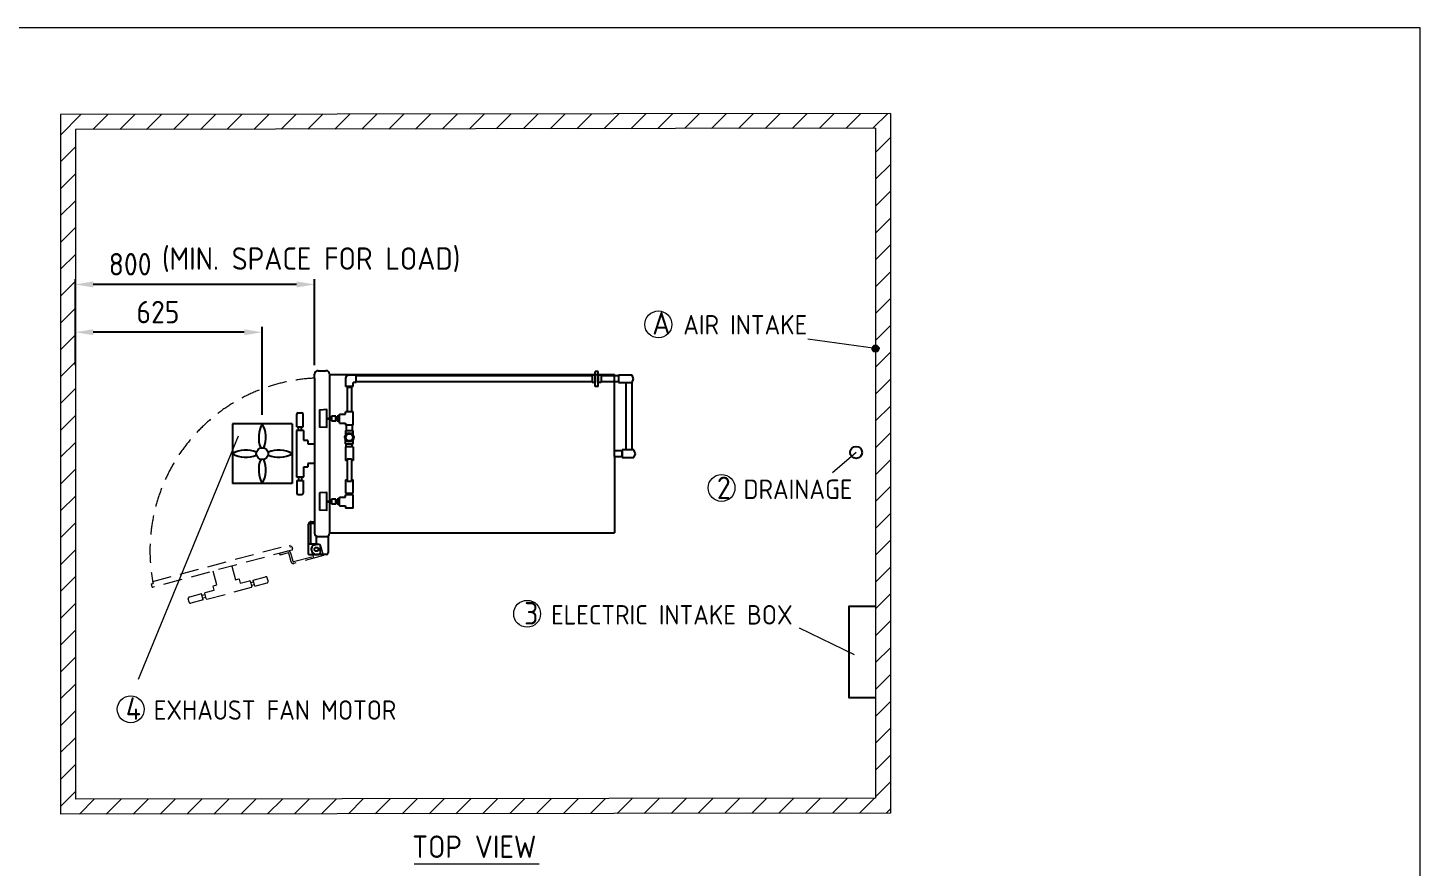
# Model space of a CAD drawing. Header units: millimetres. Extents: x -459980 to -448260, y -22120 to -13880.
# Drawn here: x -452915 to -448260, y -16687 to -13880 of the extents above; entities that cross this region are included whole.
import ezdxf

# ---------------------------------------------------------------- set-up
doc = ezdxf.new("R2010")
doc.units = ezdxf.units.MM
doc.linetypes.add('HIDDEN', pattern=[9.525, 6.35, -3.175])
doc.layers.get('0').update_dxf_attribs({"lineweight": 25})
for name, color, linetype, lineweight in [('D', 3, 'Continuous', 13), ('F', 7, 'Continuous', 15), ('H', 2, 'HIDDEN', 15), ('S', 4, 'Continuous', 15)]:
    doc.layers.add(name, color=color, linetype=linetype, lineweight=lineweight)
doc.styles.get("Standard").update_dxf_attribs({"font": 'KAIU.TTF'})
doc.styles.add('STU25', font='isocp2.shx')
doc.dimstyles.new('STU25', dxfattribs={"dimscale": 30, "dimtxt": 2.5, "dimasz": 2, "dimexe": 0.6, "dimexo": 1, "dimgap": 1, "dimtad": 1, "dimdsep": 46, "dimtxsty": 'STU25', "dimcen": 2, "dimazin": 2, "dimtfac": 1, "dimtmove": 0, "dimatfit": 3, "dimfxl": 0, "dimtolj": 1, "dimtzin": 0, "dimarcsym": 0})

# ---------------------------------------------------------------- blocks, each defined once
blk = doc.blocks.new('*D17')
at = {"layer": 'D', "color": 0, "linetype": 'Continuous', "lineweight": -2}
for p, q in [((-452756.5, -14979.1), (-452756.5, -14880.5)), ((-452131.5, -15174.6), (-452131.5, -14880.5)), ((-452191.5, -14898.5), (-452696.5, -14898.5))]:
    blk.add_line(p, q, dxfattribs=at)
at = {"layer": 'D', "color": 0}
for points in [[(-452696.5, -14888.5), (-452696.5, -14908.5), (-452756.5, -14898.5)], [(-452191.5, -14908.5), (-452191.5, -14888.5), (-452131.5, -14898.5)]]:
    blk.add_solid(points, dxfattribs=at)
at = {"layer": 'Defpoints', "color": 0}
for p in [(-452756.5, -14898.5), (-452756.5, -15009.1), (-452131.5, -15204.6)]:
    blk.add_point(p, dxfattribs=at)
at = {"layer": 'D', "color": 0, "insert": (-452480.3, -14831), "char_height": 75, "attachment_point": 5, "style": 'STU25'}
blk.add_mtext('\\A1;625', dxfattribs=at)
blk = doc.blocks.new('*D18')
at = {"layer": 'D', "color": 0, "lineweight": -2}
for p, q in [((-452756.5, -15009.1), (-452756.5, -14720.6)), ((-452016.5, -14738.6), (-452696.5, -14738.6)), ((-451956.5, -15009.1), (-451956.5, -14720.6))]:
    blk.add_line(p, q, dxfattribs=at)
at = {"layer": 'D', "color": 0}
for points in [[(-452696.5, -14728.6), (-452696.5, -14748.6), (-452756.5, -14738.6)], [(-452016.5, -14748.6), (-452016.5, -14728.6), (-451956.5, -14738.6)]]:
    blk.add_solid(points, dxfattribs=at)
at = {"layer": 'Defpoints', "color": 0}
for p in [(-452756.5, -14738.6), (-452756.5, -15039.1), (-451956.5, -15039.1)]:
    blk.add_point(p, dxfattribs=at)
at = {"layer": 'D', "color": 0, "insert": (-452573.4, -14671.1), "char_height": 75, "attachment_point": 5, "style": 'STU25'}
blk.add_mtext('\\A1;{\\Fisocp2.shx;800}', dxfattribs=at)

msp = doc.modelspace()

# ---------------------------------------------------------------- hatches: boundary and pattern name
msp.add_hatch(color=256).paths.add_polyline_path([(-450070.001, -14953.291, 1), (-450091.522, -14953.291, 1)])
at = {"layer": 'H', "linetype": 'HIDDEN', "ltscale": 5}
h = msp.add_hatch(dxfattribs=at)
h.set_pattern_fill('ANSI31', color=256, scale=20, style=0)
h.set_pattern_definition([(45, (13618.13, 119.47), (-44.901281, 44.901281), [])])
h.paths.add_polyline_path([(-452806.511, -14170.598), (-452806.511, -16510.598), (-450030.761, -16506.421), (-450030.761, -14166.421)])
h.paths.add_polyline_path([(-452756.511, -14220.598), (-452756.511, -16460.598), (-450080.761, -16456.421), (-450080.761, -14216.421)], flags=16)

# ---------------------------------------------------------------- linework, layer by layer
for p, q in [((-451944.511, -15027.098), (-451918.511, -15027.098)), ((-451956.511, -15052.098), (-451956.511, -15039.098)), ((-451956.511, -15052.098), (-451956.511, -15570.098)), ((-451906.511, -15039.598), (-451906.511, -15185.598)), ((-451906.511, -15188.598), (-451906.511, -15463.098)), ((-450928.589, -15294.598), (-450953.762, -15294.598)), ((-450953.762, -15314.598), (-450928.589, -15314.598)), ((-451906.511, -15466.098), (-451906.511, -15569.598)), ((-451951.511, -15582.098), (-451911.511, -15582.098)), ((-451951.511, -15582.098), (-451951.511, -15602.062)), ((-451944.511, -15582.098), (-451918.511, -15582.098)), ((-451911.511, -15582.098), (-451911.511, -15636.062)), ((-451966.511, -15626.562), (-451966.511, -15623.062)), ((-451966.511, -15626.062), (-451966.511, -15623.062)), ((-451951.511, -15602.062), (-451951.511, -15604.488)), ((-451917.511, -15642.062), (-451950.511, -15642.062)), ((-451911.511, -15602.062), (-451911.511, -15636.062))]:
    msp.add_line(p, q)
at = {"linetype": 'Continuous'}
for p, q in [((-451018.429, -15079.598), (-451018.429, -15029.598)), ((-451008.429, -15029.598), (-451018.429, -15029.598)), ((-451008.429, -15079.598), (-451008.429, -15029.598)), ((-451906.511, -15039.598), (-450953.762, -15039.598)), ((-451852.921, -15052.098), (-451852.921, -15080.295)), ((-451827.921, -15080.295), (-451852.921, -15080.295)), ((-451847.921, -15082.098), (-451847.921, -15164.598)), ((-451847.921, -15082.098), (-451832.921, -15082.098)), ((-451817.921, -15042.098), (-451842.921, -15042.098)), ((-451832.921, -15082.098), (-451832.921, -15164.598)), ((-451827.921, -15080.295), (-451827.921, -15067.098)), ((-451817.921, -15067.098), (-451827.921, -15067.098)), ((-451817.921, -15067.098), (-451817.921, -15042.098)), ((-451028.429, -15044.598), (-451817.921, -15044.598)), ((-451817.921, -15064.598), (-451817.921, -15044.598)), ((-451028.429, -15064.598), (-451817.921, -15064.598)), ((-451018.429, -15042.098), (-451028.429, -15042.098)), ((-451028.429, -15042.098), (-451028.429, -15067.098)), ((-451018.429, -15067.098), (-451028.429, -15067.098)), ((-451018.429, -15042.098), (-451018.429, -15067.098)), ((-451008.429, -15079.598), (-451018.429, -15079.598)), ((-451008.429, -15042.098), (-451008.429, -15067.098)), ((-450998.429, -15042.098), (-451008.429, -15042.098)), ((-450998.429, -15067.098), (-451008.429, -15067.098)), ((-450998.429, -15042.098), (-450998.429, -15067.098)), ((-450940.331, -15044.598), (-450998.429, -15044.598)), ((-450940.331, -15064.598), (-450998.429, -15064.598)), ((-450953.762, -15314.598), (-450953.762, -15039.598)), ((-450940.331, -15042.098), (-450940.331, -15067.098)), ((-450894.832, -15042.098), (-450940.331, -15042.098)), ((-450940.331, -15067.098), (-450894.832, -15067.098)), ((-450915.134, -15292.098), (-450915.134, -15067.098)), ((-450895.134, -15292.098), (-450895.134, -15067.098)), ((-450889.832, -15054.598), (-450894.832, -15042.098)), ((-450894.832, -15067.098), (-450889.832, -15054.598)), ((-452015.975, -15215.083), (-452015.975, -15172.876)), ((-452010.975, -15167.876), (-451999.975, -15167.876)), ((-451994.975, -15215.083), (-451994.975, -15172.876)), ((-451872.921, -15172.098), (-451852.921, -15172.098)), ((-451872.921, -15202.098), (-451872.921, -15172.098)), ((-451852.921, -15172.098), (-451852.921, -15164.598)), ((-451827.921, -15164.598), (-451852.921, -15164.598)), ((-451827.921, -15209.598), (-451827.921, -15164.598)), ((-452031.511, -15204.598), (-452231.511, -15204.598)), ((-452231.511, -15204.598), (-452231.511, -15404.598)), ((-452031.511, -15204.598), (-452031.511, -15404.598)), ((-452015.975, -15215.083), (-451994.975, -15215.083)), ((-452010.225, -15225.848), (-452010.225, -15215.083)), ((-452000.725, -15225.848), (-452000.725, -15215.083)), ((-451915.376, -15185.598), (-451900.078, -15185.598)), ((-451915.376, -15188.598), (-451900.078, -15188.598)), ((-451900.078, -15179.598), (-451900.078, -15194.598)), ((-451885.66, -15179.598), (-451900.078, -15179.598)), ((-451900.078, -15194.598), (-451885.66, -15194.598)), ((-451885.66, -15194.598), (-451885.66, -15179.598)), ((-451885.66, -15181.598), (-451881.312, -15181.598)), ((-451885.66, -15192.598), (-451881.312, -15192.598)), ((-451881.312, -15194.598), (-451881.312, -15179.598)), ((-451874.598, -15179.598), (-451881.312, -15179.598)), ((-451881.312, -15194.598), (-451874.598, -15194.598)), ((-451874.598, -15194.598), (-451874.598, -15179.598)), ((-451874.598, -15181.598), (-451872.921, -15181.598)), ((-451874.598, -15192.598), (-451872.921, -15192.598)), ((-451872.921, -15197.098), (-451872.921, -15177.098)), ((-451872.921, -15202.098), (-451852.921, -15202.098)), ((-451852.921, -15202.098), (-451852.921, -15209.598)), ((-451827.921, -15209.598), (-451852.921, -15209.598)), ((-451850.421, -15209.598), (-451850.421, -15227.098)), ((-451830.421, -15209.598), (-451830.421, -15227.098)), ((-452015.475, -15225.848), (-452016.975, -15227.348)), ((-452016.975, -15227.348), (-452016.975, -15381.848)), ((-452015.475, -15225.848), (-451995.475, -15225.848)), ((-451995.475, -15225.848), (-451993.975, -15227.348)), ((-451993.975, -15227.348), (-451993.975, -15259.598)), ((-451993.975, -15259.598), (-451980.475, -15259.598)), ((-451978.975, -15261.098), (-451980.475, -15259.598)), ((-451978.975, -15261.098), (-451978.975, -15272.098)), ((-451852.921, -15227.098), (-451827.921, -15227.098)), ((-451852.921, -15227.098), (-451852.921, -15241.306)), ((-451852.921, -15272.098), (-451852.921, -15257.89)), ((-451827.921, -15241.306), (-451827.921, -15227.098)), ((-451827.921, -15272.098), (-451827.921, -15257.89)), ((-451978.975, -15272.098), (-451956.511, -15272.098)), ((-451852.921, -15272.098), (-451827.921, -15272.098)), ((-451852.921, -15282.098), (-451852.921, -15327.098)), ((-451827.921, -15282.098), (-451852.921, -15282.098)), ((-451850.421, -15282.098), (-451850.421, -15272.098)), ((-451830.421, -15282.098), (-451830.421, -15272.098)), ((-451827.921, -15282.098), (-451827.921, -15327.098)), ((-450953.762, -15314.598), (-450953.762, -15569.598)), ((-450928.589, -15292.098), (-450928.589, -15317.098)), ((-450888.589, -15292.098), (-450928.589, -15292.098)), ((-450928.589, -15314.598), (-450928.589, -15294.598)), ((-450883.589, -15304.598), (-450888.589, -15292.098)), ((-450888.589, -15317.098), (-450883.589, -15304.598)), ((-451980.475, -15349.598), (-451993.975, -15349.598)), ((-451993.975, -15349.598), (-451993.975, -15381.848)), ((-451980.475, -15349.598), (-451978.975, -15348.098)), ((-451978.975, -15337.098), (-451978.975, -15348.098)), ((-451956.511, -15337.098), (-451978.975, -15337.098)), ((-451847.921, -15327.098), (-451852.921, -15327.098)), ((-451847.921, -15322.098), (-451832.921, -15322.098)), ((-451847.921, -15322.098), (-451847.921, -15397.098)), ((-451832.921, -15322.098), (-451832.921, -15397.098)), ((-451827.921, -15327.098), (-451832.921, -15327.098)), ((-450928.589, -15317.098), (-450888.589, -15317.098)), ((-452031.511, -15404.598), (-452231.511, -15404.598)), ((-452015.475, -15383.348), (-452016.975, -15381.848)), ((-452015.975, -15394.114), (-451994.975, -15394.114)), ((-452015.975, -15394.114), (-452015.975, -15436.32)), ((-451995.475, -15383.348), (-452015.475, -15383.348)), ((-452010.225, -15383.348), (-452010.225, -15394.114)), ((-452000.725, -15383.348), (-452000.725, -15394.114)), ((-451995.475, -15383.348), (-451993.975, -15381.848)), ((-451994.975, -15394.114), (-451994.975, -15436.32)), ((-451852.921, -15392.098), (-451852.921, -15437.098)), ((-451852.921, -15392.098), (-451847.921, -15392.098)), ((-451847.921, -15397.098), (-451832.921, -15397.098)), ((-451832.921, -15392.098), (-451827.921, -15392.098)), ((-451827.921, -15437.098), (-451827.921, -15392.098)), ((-452010.975, -15441.32), (-451999.975, -15441.32)), ((-451872.921, -15479.598), (-451872.921, -15449.598)), ((-451872.921, -15449.598), (-451852.921, -15449.598)), ((-451872.921, -15474.598), (-451872.921, -15454.598)), ((-451852.921, -15437.098), (-451827.921, -15437.098)), ((-451827.921, -15442.098), (-451852.921, -15442.098)), ((-451852.921, -15449.598), (-451852.921, -15442.098)), ((-451850.421, -15437.098), (-451850.421, -15442.098)), ((-451830.421, -15437.098), (-451830.421, -15442.098)), ((-451827.921, -15487.098), (-451827.921, -15442.098)), ((-451915.376, -15463.098), (-451900.078, -15463.098)), ((-451915.376, -15466.098), (-451900.078, -15466.098)), ((-451900.078, -15457.098), (-451900.078, -15472.098)), ((-451885.66, -15457.098), (-451900.078, -15457.098)), ((-451900.078, -15472.098), (-451885.66, -15472.098)), ((-451885.66, -15472.098), (-451885.66, -15457.098)), ((-451885.66, -15459.098), (-451881.312, -15459.098)), ((-451885.66, -15470.098), (-451881.312, -15470.098)), ((-451881.312, -15472.098), (-451881.312, -15457.098)), ((-451874.598, -15457.098), (-451881.312, -15457.098)), ((-451881.312, -15472.098), (-451874.598, -15472.098)), ((-451874.598, -15472.098), (-451874.598, -15457.098)), ((-451874.598, -15459.098), (-451872.921, -15459.098)), ((-451874.598, -15470.098), (-451872.921, -15470.098)), ((-451872.921, -15479.598), (-451852.921, -15479.598)), ((-451852.921, -15479.598), (-451852.921, -15487.098)), ((-451827.921, -15487.098), (-451852.921, -15487.098)), ((-451906.511, -15569.598), (-450953.762, -15569.598))]:
    msp.add_line(p, q, dxfattribs=at)
at = {"color": 7, "linetype": 'Continuous'}
for p, q in [((-451940.376, -15160.58), (-451940.376, -15213.616)), ((-451915.902, -15157.4), (-451938.481, -15158.583)), ((-451915.376, -15216.297), (-451915.376, -15157.899)), ((-451915.902, -15216.796), (-451938.481, -15215.613)), ((-451940.376, -15438.08), (-451940.376, -15491.116)), ((-451915.902, -15434.9), (-451938.481, -15436.083)), ((-451915.376, -15493.797), (-451915.376, -15435.399)), ((-451915.902, -15494.296), (-451938.481, -15493.113))]:
    msp.add_line(p, q, dxfattribs=at)
at = {"ltscale": 10}
for p, q in [((-451976.511, -15642.062), (-451976.511, -15540.062)), ((-451970.511, -15540.062), (-451970.511, -15607.062)), ((-451968.511, -15532.062), (-451956.511, -15532.062)), ((-451956.511, -15538.062), (-451968.511, -15538.062)), ((-451946.511, -15607.062), (-451976.511, -15607.062)), ((-451976.511, -15642.062), (-451946.511, -15642.062)), ((-451936.511, -15632.062), (-451936.511, -15617.062))]:
    msp.add_line(p, q, dxfattribs=at)
at = {"linetype": 'Continuous'}
msp.add_lwpolyline([(-450080.761, -15815.378), (-450170.359, -15815.378), (-450170.359, -16120.067), (-450080.761, -16120.067)], dxfattribs=at)
for centre, radius in [((-450080.761, -14953.291), 10.761), ((-452131.511, -15304.598), 20), ((-452131.511, -15304.598), 20), ((-452131.511, -15304.598), 20), ((-452131.511, -15304.598), 20), ((-450145.761, -15300.421), 20), ((-451950.511, -15624.562), 6.45)]:
    msp.add_circle(centre, radius)
for radius in [15, 11.88]:
    msp.add_circle((-451840.421, -15249.598), radius, dxfattribs=at)
for centre, radius, start, end in [((-451944.511, -15039.098), 12, 90, 180), ((-451918.511, -15039.098), 12, 0, 90), ((-452050.487, -15250.473), 93.11, 150.481802, 201.977032), ((-452212.536, -15250.473), 93.11, 338.022968, 29.518198), ((-452185.636, -15385.622), 93.11, 68.022968, 119.518198), ((-452185.636, -15223.574), 93.11, 240.481802, 291.977032), ((-452077.387, -15385.622), 93.11, 60.481802, 111.977032), ((-452077.387, -15223.574), 93.11, 248.022968, 299.518198), ((-452050.487, -15358.723), 93.11, 158.022968, 209.518198), ((-452212.536, -15358.723), 93.11, 330.481802, 21.977032), ((-451944.511, -15570.098), 12, 180, 270), ((-451918.511, -15570.098), 12, 270, 0), ((-451950.511, -15623.062), 16, 102.153197, 180), ((-451950.511, -15626.062), 16, 180, 270), ((-451954.511, -15604.488), 3, 282.153197, 0), ((-451917.511, -15636.062), 6, 270, 0)]:
    msp.add_arc(centre, radius, start, end)
for centre, radius, start, end in [((-451842.921, -15052.098), 10, 90, 180), ((-452010.975, -15172.876), 5, 90, 180), ((-451999.975, -15172.876), 5, 0, 90), ((-452010.975, -15436.32), 5, 180, 270), ((-451999.975, -15436.32), 5, 270, 0)]:
    msp.add_arc(centre, radius, start, end, dxfattribs=at)
at = {"color": 7, "linetype": 'Continuous'}
for centre, radius, start, end in [((-451938.376, -15160.58), 2, 93, 180), ((-451915.876, -15157.899), 0.5, 0, 93), ((-451938.376, -15213.616), 2, 180, 267), ((-451915.876, -15216.297), 0.5, 267, 0), ((-451938.376, -15438.08), 2, 93, 180), ((-451915.876, -15435.399), 0.5, 0, 93), ((-451938.376, -15491.116), 2, 180, 267), ((-451915.876, -15493.797), 0.5, 267, 0)]:
    msp.add_arc(centre, radius, start, end, dxfattribs=at)
at = {"ltscale": 10}
for centre, radius, start, end in [((-451968.511, -15540.062), 8, 90, 180), ((-451968.511, -15540.062), 2, 90, 180), ((-451946.511, -15617.062), 10, 0, 90), ((-451946.511, -15632.062), 10, 270, 0)]:
    msp.add_arc(centre, radius, start, end, dxfattribs=at)
at = {"layer": 'D'}
for p, q in [((-450080.761, -14953.291), (-450307.458, -14921.828)), ((-452545.793, -16058.552), (-452211.437, -15245.487)), ((-450335.943, -15887.594), (-450152.094, -15976.532)), ((-451623.519, -16676.769), (-451206.044, -16676.769))]:
    msp.add_line(p, q, dxfattribs=at)
at = {"layer": 'D', "linetype": 'Continuous'}
msp.add_line((-450145.761, -15300.421), (-450224.561, -15368.418), dxfattribs=at)
at = {"layer": 'D'}
for centre in [(-450806.973, -14872.417), (-450595.861, -15419.017), (-451245.827, -15840.169), (-452571.204, -16159.326)]:
    msp.add_circle(centre, 45, dxfattribs=at)
at = {"layer": 'F', "color": 6}
msp.add_lwpolyline([(-459979.862, -13880.472), (-459979.862, -22120.472), (-448259.862, -22120.472), (-448259.862, -13880.472)], close=True, dxfattribs=at)
msp.add_lwpolyline([(-459979.862, -13880.472), (-459979.862, -22120.472), (-448259.862, -22120.472), (-448259.862, -13880.472)], close=True, dxfattribs=at)
at = {"layer": 'H', "ltscale": 10}
for p, q in [((-452497.849, -15731.88), (-452040.966, -15609.459)), ((-452032.185, -15626.776), (-452496.795, -15751.268)), ((-452046.709, -15630.668), (-452073.755, -15637.915)), ((-452073.755, -15637.915), (-452072.202, -15643.71)), ((-452045.156, -15636.463), (-452072.202, -15643.71)), ((-452035.201, -15665.889), (-452042.706, -15637.878)), ((-452040.966, -15609.459), (-452038.635, -15616.081)), ((-452038.635, -15616.081), (-452033.359, -15614.667)), ((-452036.911, -15636.325), (-452029.405, -15664.336)), ((-452032.134, -15615.374), (-452033.359, -15614.667)), ((-452032.134, -15615.374), (-452030.064, -15623.102)), ((-451968.45, -15625.228), (-451960.686, -15654.205)), ((-451946.89, -15609.098), (-451961.379, -15612.98)), ((-451926.878, -15645.147), (-451934.643, -15616.169)), ((-452233.098, -15680.61), (-452220.813, -15726.457)), ((-452026.956, -15665.751), (-451962.239, -15648.41)), ((-451926.878, -15645.147), (-452025.403, -15671.546)), ((-452497.849, -15731.88), (-452496.558, -15738.781)), ((-452283.598, -15743.28), (-452295.883, -15697.434)), ((-452220.813, -15726.457), (-452210.188, -15723.61)), ((-452208.351, -15724.67), (-452210.188, -15723.61)), ((-452208.351, -15724.67), (-452204.857, -15737.71)), ((-452204.857, -15737.71), (-452173.706, -15729.363)), ((-452171.869, -15730.424), (-452173.706, -15729.363)), ((-452171.869, -15730.424), (-452166.692, -15749.743)), ((-452170.51, -15735.495), (-452160.111, -15732.709)), ((-452161.599, -15727.155), (-452120.831, -15716.231)), ((-452156.164, -15747.439), (-452161.599, -15727.155)), ((-452111.86, -15730.392), (-452114.707, -15719.766)), ((-452502.54, -15741.419), (-452501.833, -15740.195)), ((-452502.54, -15741.419), (-452500.47, -15749.147)), ((-452501.833, -15740.195), (-452496.558, -15738.781)), ((-452334.53, -15773.491), (-452375.298, -15784.415)), ((-452329.095, -15793.776), (-452334.53, -15773.491)), ((-452322.643, -15776.259), (-452333.042, -15779.045)), ((-452324.002, -15771.188), (-452322.941, -15769.351)), ((-452318.826, -15790.507), (-452324.002, -15771.188)), ((-452322.941, -15769.351), (-452291.79, -15761.004)), ((-452316.988, -15791.567), (-452167.753, -15751.58)), ((-452294.224, -15746.127), (-452295.284, -15747.964)), ((-452291.79, -15761.004), (-452295.284, -15747.964)), ((-452294.224, -15746.127), (-452283.598, -15743.28)), ((-452168.051, -15744.671), (-452157.652, -15741.885)), ((-452166.692, -15749.743), (-452167.753, -15751.58)), ((-452156.164, -15747.439), (-452115.396, -15736.515)), ((-452375.987, -15801.164), (-452378.834, -15790.539)), ((-452329.095, -15793.776), (-452369.863, -15804.7)), ((-452320.184, -15785.435), (-452330.583, -15788.222)), ((-452318.826, -15790.507), (-452316.988, -15791.567))]:
    msp.add_line(p, q, dxfattribs=at)
msp.add_circle((-451950.511, -15624.562), 6.4, dxfattribs=at)
msp.add_circle((-451950.511, -15624.562), 6.4, dxfattribs=at)
for centre, radius, start, end in [((-451929.469, -15629.069), 577.604, 92.683468, 190.949507), ((-452044.638, -15638.395), 8, 15, 105), ((-452044.638, -15638.395), 2, 15, 105), ((-452032.962, -15623.878), 3, 285, 15), ((-451958.791, -15622.639), 10, 105, 195), ((-451944.302, -15618.757), 10, 15, 105), ((-452027.473, -15663.819), 8, 195, 285), ((-452027.473, -15663.819), 2, 195, 285), ((-452119.537, -15721.061), 5, 15, 105), ((-452116.69, -15731.686), 5, 285, 15), ((-452497.572, -15748.37), 3, 195, 285), ((-452374.004, -15789.245), 5, 105, 195), ((-452371.157, -15799.87), 5, 195, 285)]:
    msp.add_arc(centre, radius, start, end, dxfattribs=at)
at = {"layer": 'S', "linetype": 'Continuous'}
for p, q in [((-450030.761, -14166.421), (-452806.511, -14170.598)), ((-452806.511, -14170.598), (-452806.511, -16510.598)), ((-450030.761, -14166.421), (-450030.761, -16506.421)), ((-450080.761, -14216.421), (-452756.511, -14220.598)), ((-452756.511, -14220.598), (-452756.511, -16460.598)), ((-450080.761, -14216.421), (-450080.761, -16456.421)), ((-450080.761, -16456.421), (-452756.511, -16460.598)), ((-450030.761, -16506.421), (-452806.511, -16510.598))]:
    msp.add_line(p, q, dxfattribs=at)

# ---------------------------------------------------------------- texts
at = {"layer": 'D', "color": 11, "char_height": 75, "attachment_point": 1}
for s, insert in [('{\\Fisocp2.shx;\\C3;(MIN. SPACE FOR LOAD)}', (-452466.847, -14614.575)), ('{\\Fisocp2.shx;\\C3;A \\H0.8667x;AIR INTAKE}', (-450827.363, -14830.982)), ('{\\Fisocp2.shx;\\C3;2 \\H0.8667x;DRAINAGE }', (-450611.225, -15381.168)), ('{\\Fisocp2.shx;\\C3;3 \\H0.8667x;ELECTRIC INTAKE BOX}', (-451255.744, -15800.988)), ('{\\Fisocp2.shx;\\C3;4 \\H0.8667x;EXHAUST FAN MOTOR}', (-452587.695, -16119.618)), ('{\\Fisocp2.shx;TOP VIEW}', (-451630.295, -16581.579))]:
    msp.add_mtext(s, dxfattribs=dict(at, insert=insert))

# ---------------------------------------------------------------- dimensions: what is measured, and where the dimension line sits
at = {"layer": 'D'}
dim = msp.add_linear_dim(base=(-452756.511, -14738.602), p1=(-451956.511, -15039.098), p2=(-452756.511, -15039.098), text='{\\Fisocp2.shx;<>}', dimstyle='STU25', dxfattribs=at)
dim.commit()
dim.dimension.update_dxf_attribs({"geometry": '*D18', "text_midpoint": (-452573.354, -14738.602), "dimtype": 160})
at = {"layer": 'D', "linetype": 'Continuous'}
dim = msp.add_linear_dim(base=(-452756.511, -14898.517), p1=(-452131.511, -15204.598), p2=(-452756.511, -15009.098), dimstyle='STU25', dxfattribs=at)
dim.commit()
dim.dimension.update_dxf_attribs({"geometry": '*D17', "text_midpoint": (-452480.269, -14898.517), "dimtype": 160})

doc.saveas('drawing.dxf')
